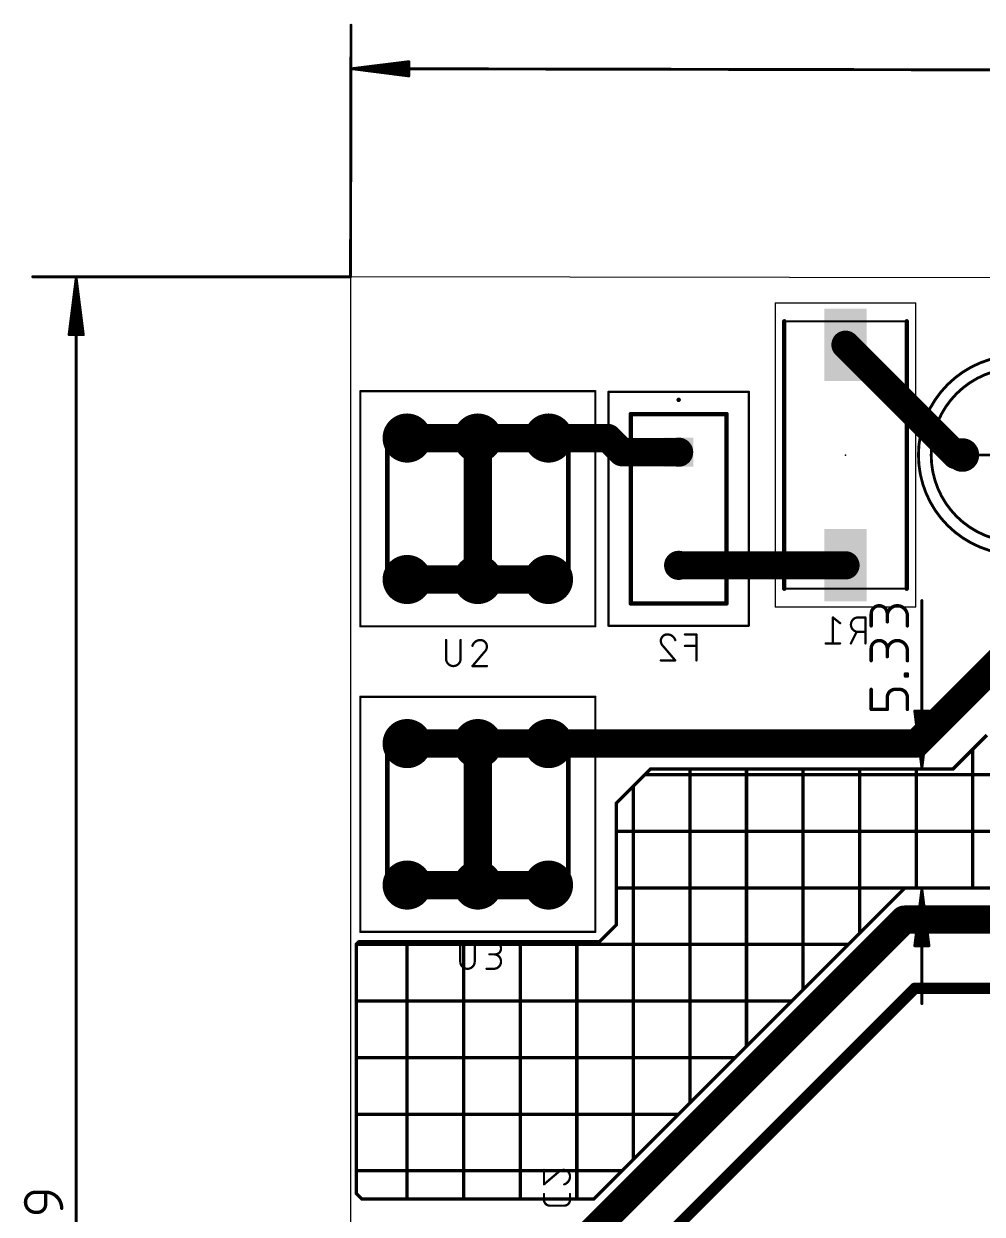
# Model space of a CAD drawing. Extents: x -15 to 70, y 0 to 100.
# Drawn here: x -14.7 to 28.4, y 46.3 to 99.7 of the extents above; entities that cross this region are included whole.
import ezdxf

# ---------------------------------------------------------------- set-up
doc = ezdxf.new("R2010")
doc.units = 0
for name, color, linetype in [('1', 12, 'CONTINUOUS'), ('16', 132, 'CONTINUOUS'), ('17', 110, 'CONTINUOUS'), ('20', 31, 'CONTINUOUS'), ('21', 253, 'CONTINUOUS'), ('22', 253, 'CONTINUOUS'), ('23', 53, 'CONTINUOUS'), ('24', 53, 'CONTINUOUS'), ('25', 253, 'CONTINUOUS'), ('26', 253, 'CONTINUOUS'), ('51', 253, 'CONTINUOUS'), ('52', 253, 'CONTINUOUS')]:
    doc.layers.add(name, color=color, linetype=linetype)

# ---------------------------------------------------------------- blocks, each defined once
blk = doc.blocks.new('SQUAREP')
blk.add_solid([(-0.5, -0.5), (0.5, -0.5), (-0.5, 0.5), (0.5, 0.5)])
blk = doc.blocks.new('ROUNDP')
at = {"const_width": 0.5}
blk.add_lwpolyline([(0, -0.25, 1), (0, 0.25, 1), (0, -0.25)], format="xyb", dxfattribs=at)
blk = doc.blocks.new('RECT')
blk.add_solid([(-0.5, -0.5), (0.5, -0.5), (-0.5, 0.5), (0.5, 0.5)])

msp = doc.modelspace()

# ---------------------------------------------------------------- linework, layer by layer
at = {"layer": '1'}
for points, const_width in [([(0, 88.392), (0.0206, 99.6827)], 0.13), ([(0.082, 97.7326), (2.6176, 98.0472)], 0.13), ([(0.082, 97.7326), (2.6175, 97.988)], 0.13), ([(0.082, 97.7326), (2.6173, 97.858)], 0.13), ([(0.082, 97.7326), (69.548, 97.6058)], 0.13), ([(2.6165, 97.4087), (0.082, 97.7326)], 0.13), ([(2.6168, 97.598), (0.082, 97.7326)], 0.13), ([(2.6166, 97.468), (0.082, 97.7326)], 0.13), ([(2.6176, 98.0472), (2.6165, 97.4087)], 0.13), ([(0, 88.392), (-14.269, 88.392)], 0.13), ([(-12.319, 88.327), (-12.6382, 85.792)], 0.13), ([(-12.319, 88.327), (-12.579, 85.792)], 0.13), ([(-12.319, 88.327), (-12.449, 85.792)], 0.13), ([(-12.319, 88.327), (-12.319, 0.065)], 0.13), ([(-11.9998, 85.792), (-12.319, 88.327)], 0.13), ([(-12.189, 85.792), (-12.319, 88.327)], 0.13), ([(-12.059, 85.792), (-12.319, 88.327)], 0.13), ([(-12.6382, 85.792), (-11.9998, 85.792)], 0.13), ([(10.16, 41.275), (25.338, 56.453)], 0.508), ([(25.338, 56.453), (37.846, 56.453)], 0.508), ([(-14.1437, 47.2989), (-13.6922, 47.2989)], 0.1524), ([(-13.6922, 47.2989), (-13.6922, 46.7571)], 0.1524), ([(-14.0534, 46.3958), (-14.1437, 46.3958)], 0.1524)]:
    msp.add_lwpolyline(points, dxfattribs=dict(at, const_width=const_width))
for points, const_width in [([(0.0531, 99.6827, 1), (-0.0119, 99.6828)], 0.065), ([(0.0821, 97.7651, 1), (0.082, 97.7001)], 0.065), ([(0.0804, 97.7651, 1), (0.0836, 97.7001)], 0.065), ([(0.078, 97.7649, 1), (0.086, 97.7004)], 0.065), ([(0.0862, 97.7648, 1), (0.0779, 97.7004)], 0.065), ([(0.0838, 97.7651, 1), (0.0803, 97.7002)], 0.065), ([(0.0854, 97.7649, 1), (0.0787, 97.7003)], 0.065), ([(0.0788, 97.7649, 1), (0.0853, 97.7003)], 0.065), ([(2.6501, 98.0472, 1), (2.5851, 98.0473)], 0.065), ([(2.6216, 98.015, 1), (2.6136, 98.0795)], 0.065), ([(2.6208, 97.9556, 1), (2.6143, 98.0203)], 0.065), ([(2.6189, 97.8255, 1), (2.6157, 97.8904)], 0.065), ([(2.584, 97.4088, 1), (2.649, 97.4087)], 0.065), ([(2.6123, 97.3765, 1), (2.6206, 97.441)], 0.065), ([(2.6132, 97.4357, 1), (2.6199, 97.5003)], 0.065), ([(2.6151, 97.5655, 1), (2.6185, 97.6304)], 0.065), ([(-14.269, 88.4245, 1), (-14.269, 88.3595)], 0.065), ([(-12.2865, 88.327, 1), (-12.3515, 88.327)], 0.065), ([(-12.2868, 88.3311, 1), (-12.3512, 88.3229)], 0.065), ([(-12.2865, 88.3253, 1), (-12.3515, 88.3287)], 0.065), ([(-12.2865, 88.3287, 1), (-12.3515, 88.3253)], 0.065), ([(-12.2867, 88.3303, 1), (-12.3513, 88.3237)], 0.065), ([(-12.2867, 88.3237, 1), (-12.3513, 88.3303)], 0.065), ([(-12.2868, 88.3229, 1), (-12.3512, 88.3311)], 0.065), ([(-0.0325, 88.3921, 1), (0.0325, 88.3919)], 0.065), ([(0, 88.3595, 1), (0, 88.4245)], 0.065), ([(-12.6705, 85.7961, 1), (-12.606, 85.7879)], 0.065), ([(-12.6382, 85.8245, 1), (-12.6382, 85.7595)], 0.065), ([(-12.6113, 85.7953, 1), (-12.5467, 85.7887)], 0.065), ([(-12.4815, 85.7937, 1), (-12.4165, 85.7903)], 0.065), ([(-12.2215, 85.7903, 1), (-12.1565, 85.7937)], 0.065), ([(-12.0913, 85.7887, 1), (-12.0267, 85.7953)], 0.065), ([(-12.032, 85.7879, 1), (-11.9675, 85.7961)], 0.065), ([(-11.9998, 85.7595, 1), (-11.9998, 85.8245)], 0.065), ([(25.338, 56.58, 1), (25.338, 56.326)], 0.254), ([(25.4278, 56.3632, 1), (25.2482, 56.5428)], 0.254), ([(-14.1437, 47.2989, 1), (-14.1437, 46.3958)], 0.1524), ([(-14.1437, 47.337, 1), (-14.1437, 47.2608)], 0.0762), ([(-14.1437, 47.2608, 1), (-14.1437, 47.337)], 0.0762), ([(-13.6541, 47.2989, 1), (-13.7303, 47.2989)], 0.0762), ([(-12.9697, 46.5764, 0.4142), (-13.6922, 47.2989)], 0.1524), ([(-13.6922, 47.337, 1), (-13.6922, 47.2608)], 0.0762), ([(-13.6922, 47.2608, 1), (-13.6922, 47.337)], 0.0762), ([(-14.0534, 46.3958, 0.4142), (-13.6922, 46.7571)], 0.1524), ([(-13.6541, 46.7571, 1), (-13.7303, 46.7571)], 0.0762), ([(-13.7303, 46.7571, 1), (-13.6541, 46.7571)], 0.0762), ([(-13.0078, 46.5764, 1), (-12.9316, 46.5764)], 0.0762), ([(-14.1437, 46.4339, 1), (-14.1437, 46.3577)], 0.0762), ([(-14.1437, 46.3577, 1), (-14.1437, 46.4339)], 0.0762), ([(-14.0534, 46.4339, 1), (-14.0534, 46.3577)], 0.0762), ([(-14.0534, 46.3577, 1), (-14.0534, 46.4339)], 0.0762)]:
    msp.add_lwpolyline(points, format="xyb", dxfattribs=dict(at, const_width=const_width))
at = {"layer": '16'}
for points, const_width in [([(22.225, 85.341), (27.175, 80.391)], 1.27), ([(2.54, 81.153), (5.715, 81.153)], 1.27), ([(5.715, 81.153), (8.89, 81.153)], 1.27), ([(5.715, 74.803), (5.715, 81.153)], 1.27), ([(8.89, 81.153), (11.557, 81.153)], 1.27), ([(11.557, 81.153), (12.192, 80.518)], 1.27), ([(12.192, 80.518), (14.732, 80.518)], 1.27), ([(27.175, 80.391), (27.472, 80.391)], 1.27), ([(25.4, 67.437), (34.417, 76.454)], 1.27), ([(14.732, 75.438), (22.222, 75.438)], 1.27), ([(2.54, 74.803), (5.715, 74.803)], 1.27), ([(5.715, 74.803), (8.89, 74.803)], 1.27), ([(22.222, 75.438), (22.225, 75.441)], 0.1524), ([(2.54, 67.437), (5.715, 67.437)], 1.27), ([(5.715, 67.437), (8.89, 67.437)], 1.27), ([(5.715, 67.437), (5.715, 61.214)], 1.27), ([(8.89, 67.437), (25.4, 67.437)], 1.27), ([(2.54, 61.087), (5.588, 61.087)], 1.27), ([(5.715, 61.087), (8.89, 61.087)], 1.27), ([(5.715, 61.214), (5.588, 61.087)], 0.1524), ([(5.588, 61.087), (5.715, 61.087)], 0.1524), ([(24.863, 59.534), (6.66, 41.331)], 1.27), ([(37.719, 59.534), (24.863, 59.534)], 1.27)]:
    msp.add_lwpolyline(points, dxfattribs=dict(at, const_width=const_width))
for points, const_width in [([(22.4495, 85.5655, 1), (22.0005, 85.1165)], 0.635), ([(2.54, 81.4705, 1), (2.54, 80.8355)], 0.635), ([(5.715, 81.4705, 1), (5.715, 80.8355)], 0.635), ([(6.0325, 81.153, 1), (5.3975, 81.153)], 0.635), ([(5.715, 80.8355, 1), (5.715, 81.4705)], 0.635), ([(8.89, 81.4705, 1), (8.89, 80.8355)], 0.635), ([(8.89, 80.8355, 1), (8.89, 81.4705)], 0.635), ([(11.7815, 81.3775, 1), (11.3325, 80.9285)], 0.635), ([(11.557, 80.8355, 1), (11.557, 81.4705)], 0.635), ([(12.192, 80.8355, 1), (12.192, 80.2005)], 0.635), ([(11.9675, 80.2935, 1), (12.4165, 80.7425)], 0.635), ([(14.732, 80.2005, 1), (14.732, 80.8355)], 0.635), ([(27.175, 80.7085, 1), (27.175, 80.0735)], 0.635), ([(26.9505, 80.1665, 1), (27.3995, 80.6155)], 0.635), ([(27.472, 80.0735, 1), (27.472, 80.7085)], 0.635), ([(14.732, 75.7555, 1), (14.732, 75.1205)], 0.635), ([(22.222, 75.1205, 1), (22.222, 75.7555)], 0.635), ([(2.54, 75.1205, 1), (2.54, 74.4855)], 0.635), ([(5.715, 75.1205, 1), (5.715, 74.4855)], 0.635), ([(5.715, 74.4855, 1), (5.715, 75.1205)], 0.635), ([(8.89, 74.4855, 1), (8.89, 75.1205)], 0.635), ([(22.1951, 75.4649, 1), (22.2489, 75.4111)], 0.0762), ([(22.2519, 75.4141, 1), (22.1981, 75.4679)], 0.0762), ([(5.3975, 74.803, 1), (6.0325, 74.803)], 0.635), ([(2.54, 67.7545, 1), (2.54, 67.1195)], 0.635), ([(5.715, 67.7545, 1), (5.715, 67.1195)], 0.635), ([(6.0325, 67.437, 1), (5.3975, 67.437)], 0.635), ([(5.715, 67.1195, 1), (5.715, 67.7545)], 0.635), ([(8.89, 67.7545, 1), (8.89, 67.1195)], 0.635), ([(8.89, 67.1195, 1), (8.89, 67.7545)], 0.635), ([(25.1755, 67.6615, 1), (25.6245, 67.2125)], 0.635), ([(25.4, 67.1195, 1), (25.4, 67.7545)], 0.635), ([(2.54, 61.4045, 1), (2.54, 60.7695)], 0.635), ([(5.715, 61.4045, 1), (5.715, 60.7695)], 0.635), ([(5.3975, 61.214, 1), (6.0325, 61.214)], 0.635), ([(5.588, 60.7695, 1), (5.588, 61.4045)], 0.635), ([(8.89, 60.7695, 1), (8.89, 61.4045)], 0.635), ([(5.588, 61.1251, 1), (5.588, 61.0489)], 0.0762), ([(5.5611, 61.1139, 1), (5.6149, 61.0601)], 0.0762), ([(5.7419, 61.1871, 1), (5.6881, 61.2409)], 0.0762), ([(5.715, 61.0489, 1), (5.715, 61.1251)], 0.0762), ([(24.863, 59.8515, 1), (24.863, 59.2165)], 0.635), ([(25.0875, 59.3095, 1), (24.6385, 59.7585)], 0.635)]:
    msp.add_lwpolyline(points, format="xyb", dxfattribs=dict(at, const_width=const_width))
at = {"layer": '20'}
for p, q in [((69.596, 88.265), (0, 88.392)), ((0, 88.392), (0, 0))]:
    msp.add_line(p, q, dxfattribs=at)
at = {"layer": '21', "const_width": 0.1}
for points in [[(1.651, 79.978), (1.651, 75.978)], [(9.779, 79.978), (9.779, 75.978)], [(1.651, 66.262), (1.651, 62.262)], [(9.779, 66.262), (9.779, 62.262)]]:
    msp.add_lwpolyline(points, dxfattribs=at)
at = {"layer": '21', "const_width": 0.05}
for points in [[(1.676, 79.978, 1), (1.626, 79.978)], [(9.804, 79.978, 1), (9.754, 79.978)], [(1.626, 75.978, 1), (1.676, 75.978)], [(9.754, 75.978, 1), (9.804, 75.978)], [(1.676, 66.262, 1), (1.626, 66.262)], [(9.804, 66.262, 1), (9.754, 66.262)], [(1.626, 62.262, 1), (1.676, 62.262)], [(9.754, 62.262, 1), (9.804, 62.262)]]:
    msp.add_lwpolyline(points, format="xyb", dxfattribs=at)
at = {"layer": '22', "const_width": 0.2}
for points in [[(19.475, 74.391), (19.475, 86.391)], [(24.975, 86.391), (24.975, 74.391)], [(12.582, 82.228), (12.582, 73.728)], [(16.882, 82.228), (12.582, 82.228)], [(16.882, 73.728), (16.882, 82.228)], [(12.582, 73.728), (16.882, 73.728)]]:
    msp.add_lwpolyline(points, dxfattribs=at)
at = {"layer": '22'}
for points, const_width in [([(19.525, 86.391, 1), (19.425, 86.391)], 0.1), ([(25.025, 86.391, 1), (24.925, 86.391)], 0.1), ([(29.972, 75.9189, 1), (29.972, 84.8631, 1), (29.972, 75.9189)], 0.127), ([(14.732, 82.918, 1), (14.732, 82.818)], 0.1), ([(14.732, 82.818, 1), (14.732, 82.918)], 0.1), ([(14.732, 82.943, 1), (14.732, 82.893)], 0.05), ([(14.732, 82.843, 1), (14.732, 82.793)], 0.05), ([(14.732, 82.893, 1), (14.732, 82.943)], 0.05), ([(14.732, 82.793, 1), (14.732, 82.843)], 0.05), ([(12.632, 82.228, 1), (12.532, 82.228)], 0.1), ([(12.582, 82.278, 1), (12.582, 82.178)], 0.1), ([(16.932, 82.228, 1), (16.832, 82.228)], 0.1), ([(16.882, 82.178, 1), (16.882, 82.278)], 0.1), ([(19.425, 74.391, 1), (19.525, 74.391)], 0.1), ([(24.925, 74.391, 1), (25.025, 74.391)], 0.1), ([(12.582, 73.778, 1), (12.582, 73.678)], 0.1), ([(12.532, 73.728, 1), (12.632, 73.728)], 0.1), ([(16.832, 73.728, 1), (16.932, 73.728)], 0.1), ([(16.882, 73.678, 1), (16.882, 73.778)], 0.1)]:
    msp.add_lwpolyline(points, format="xyb", dxfattribs=dict(at, const_width=const_width))
at = {"layer": '23'}
for p in [(2.54, 74.803), (2.54, 61.087)]:
    msp.add_point(p, dxfattribs=at)
at = {"layer": '24'}
for p in [(14.732, 80.518), (22.225, 80.391)]:
    msp.add_point(p, dxfattribs=at)
at = {"layer": '25'}
for points, const_width in [([(25.654, 66.359), (25.654, 73.8568)], 0.13), ([(23.3777, 72.7217), (23.3777, 73.2636)], 0.1524), ([(24.1002, 73.2636), (24.1002, 72.9023)], 0.1524), ([(25.0033, 72.7217), (25.0033, 73.1732)], 0.1524), ([(4.2919, 72.0852), (4.2919, 71.2414)], 0.1016), ([(4.941, 71.2414), (4.941, 72.0852)], 0.1016), ([(6.0247, 71.5659), (5.473, 70.9168)], 0.1016), ([(23.3777, 71.1586), (23.3777, 71.7004)], 0.1524), ([(24.1002, 71.7004), (24.1002, 71.3392)], 0.1524), ([(25.0033, 71.1586), (25.0033, 71.6101)], 0.1524), ([(5.473, 70.9168), (6.1221, 70.9168)], 0.1016), ([(24.913, 70.4708), (24.913, 70.5611)], 0.1524), ([(24.913, 70.5611), (25.0033, 70.5611)], 0.1524), ([(25.0033, 70.4708), (24.913, 70.4708)], 0.1524), ([(25.0033, 70.5611), (25.0033, 70.4708)], 0.1524), ([(23.3777, 68.9702), (23.3777, 69.8733)], 0.1524), ([(24.1002, 69.5121), (24.1002, 68.9702)], 0.1524), ([(24.6421, 69.8733), (24.4614, 69.8733)], 0.1524), ([(25.0033, 68.9702), (25.0033, 69.5121)], 0.1524), ([(24.1002, 68.9702), (23.3777, 68.9702)], 0.1524), ([(25.654, 66.359), (25.3348, 68.894)], 0.13), ([(25.3348, 68.894), (25.9732, 68.894)], 0.13), ([(25.654, 66.359), (25.394, 68.894)], 0.13), ([(25.654, 66.359), (25.524, 68.894)], 0.13), ([(25.9732, 68.894), (25.654, 66.359)], 0.13), ([(25.784, 68.894), (25.654, 66.359)], 0.13), ([(25.914, 68.894), (25.654, 66.359)], 0.13), ([(27.051, 66.294), (28.575, 67.818)], 0.1524), ([(27.94, 60.96), (27.94, 67.183)], 0.1524), ([(12.446, 65.278), (13.462, 66.294)], 0.1524), ([(13.462, 66.294), (27.051, 66.294)], 0.1524), ([(15.24, 51.308), (15.24, 66.294)], 0.1524), ([(17.78, 53.848), (17.78, 66.294)], 0.1524), ([(20.32, 56.388), (20.32, 66.294)], 0.1524), ([(22.86, 58.928), (22.86, 66.294)], 0.1524), ([(27.051, 66.294), (23.704, 66.294)], 0.13), ([(25.4, 60.96), (25.4, 66.294)], 0.1524), ([(13.208, 66.04), (68.961, 66.04)], 0.1524), ([(11.938, 64.77), (12.446, 65.278)], 0.1524), ([(12.7, 48.768), (12.7, 65.532)], 0.1524), ([(11.938, 59.309), (11.938, 64.77)], 0.1524), ([(11.938, 63.5), (68.961, 63.5)], 0.1524), ([(24.892, 60.96), (10.922, 46.99)], 0.1524), ([(11.938, 60.96), (68.834, 60.96)], 0.1524), ([(26.416, 60.96), (23.704, 60.96)], 0.13), ([(68.834, 60.96), (24.892, 60.96)], 0.1524), ([(25.654, 60.895), (25.3348, 58.36)], 0.13), ([(25.654, 60.895), (25.394, 58.36)], 0.13), ([(25.654, 60.895), (25.524, 58.36)], 0.13), ([(25.654, 60.895), (25.654, 55.76)], 0.13), ([(25.9732, 58.36), (25.654, 60.895)], 0.13), ([(25.784, 58.36), (25.654, 60.895)], 0.13), ([(25.914, 58.36), (25.654, 60.895)], 0.13), ([(11.684, 59.055), (11.938, 59.309)], 0.1524), ([(11.176, 58.547), (11.684, 59.055)], 0.1524), ([(0.254, 58.42), (0.381, 58.547)], 0.1524), ([(0.254, 47.244), (0.254, 58.42)], 0.1524), ([(0.254, 58.42), (22.352, 58.42)], 0.1524), ([(0.381, 58.547), (11.176, 58.547)], 0.1524), ([(2.54, 46.99), (2.54, 58.547)], 0.1524), ([(4.9269, 58.4962), (4.9269, 57.6524)], 0.1016), ([(5.08, 46.99), (5.08, 58.547)], 0.1524), ([(5.576, 57.6524), (5.576, 58.4962)], 0.1016), ([(6.108, 58.4962), (6.4975, 58.4962)], 0.1016), ([(7.62, 46.99), (7.62, 58.547)], 0.1524), ([(10.16, 46.99), (10.16, 58.547)], 0.1524), ([(25.3348, 58.36), (25.9732, 58.36)], 0.13), ([(6.4975, 57.9769), (6.2378, 57.9769)], 0.1016), ([(6.108, 57.3278), (6.4325, 57.3278)], 0.1016), ([(0.254, 55.88), (19.812, 55.88)], 0.1524), ([(0.254, 53.34), (17.272, 53.34)], 0.1524), ([(0.254, 50.8), (14.732, 50.8)], 0.1524), ([(0.254, 48.26), (12.192, 48.26)], 0.1524), ([(0.508, 46.99), (0.254, 47.244)], 0.1524), ([(10.922, 46.99), (0.508, 46.99)], 0.1524)]:
    msp.add_lwpolyline(points, dxfattribs=dict(at, const_width=const_width))
for points, const_width in [([(25.6865, 73.8568, 1), (25.6215, 73.8568)], 0.065), ([(24.1002, 73.2636, 1), (23.3777, 73.2636)], 0.1524), ([(23.4158, 73.2636, 1), (23.3396, 73.2636)], 0.0762), ([(23.3396, 73.2636, 1), (23.4158, 73.2636)], 0.0762), ([(25.0033, 73.1732, 1), (24.1002, 73.1732)], 0.1524), ([(24.1383, 73.2636, 1), (24.0621, 73.2636)], 0.0762), ([(24.0621, 73.2636, 1), (24.1383, 73.2636)], 0.0762), ([(24.0621, 73.1732, 1), (24.1383, 73.1732)], 0.0762), ([(25.0414, 73.1732, 1), (24.9652, 73.1732)], 0.0762), ([(24.9652, 73.1732, 1), (25.0414, 73.1732)], 0.0762), ([(23.3396, 72.7217, 1), (23.4158, 72.7217)], 0.0762), ([(24.0621, 72.9023, 1), (24.1383, 72.9023)], 0.0762), ([(24.9652, 72.7217, 1), (25.0414, 72.7217)], 0.0762), ([(4.3173, 72.0852, 1), (4.2665, 72.0852)], 0.0508), ([(4.9664, 72.0852, 1), (4.9156, 72.0852)], 0.0508), ([(5.83, 72.0852, 0.3252), (5.473, 71.8256)], 0.1016), ([(5.4488, 71.8334, 1), (5.4972, 71.8177)], 0.0508), ([(6.1221, 71.7931, 0.4142), (5.83, 72.0852)], 0.1016), ([(5.83, 72.1106, 1), (5.83, 72.0598)], 0.0508), ([(5.83, 72.0598, 1), (5.83, 72.1106)], 0.0508), ([(6.0247, 71.5659, 0.2053), (6.1221, 71.7931)], 0.1016), ([(6.0072, 71.5843, 1), (6.0423, 71.5475)], 0.0508), ([(6.0441, 71.5495, 1), (6.0054, 71.5824)], 0.0508), ([(6.1475, 71.7931, 1), (6.0967, 71.7931)], 0.0508), ([(6.0967, 71.7931, 1), (6.1475, 71.7931)], 0.0508), ([(24.1002, 71.7004, 1), (23.3777, 71.7004)], 0.1524), ([(23.4158, 71.7004, 1), (23.3396, 71.7004)], 0.0762), ([(23.3396, 71.7004, 1), (23.4158, 71.7004)], 0.0762), ([(25.0033, 71.6101, 1), (24.1002, 71.6101)], 0.1524), ([(24.1383, 71.7004, 1), (24.0621, 71.7004)], 0.0762), ([(24.0621, 71.7004, 1), (24.1383, 71.7004)], 0.0762), ([(24.0621, 71.6101, 1), (24.1383, 71.6101)], 0.0762), ([(25.0414, 71.6101, 1), (24.9652, 71.6101)], 0.0762), ([(24.9652, 71.6101, 1), (25.0414, 71.6101)], 0.0762), ([(4.2919, 71.2414, 1), (4.941, 71.2414)], 0.1016), ([(4.3173, 71.2414, 1), (4.2665, 71.2414)], 0.0508), ([(4.2665, 71.2414, 1), (4.3173, 71.2414)], 0.0508), ([(4.9664, 71.2414, 1), (4.9156, 71.2414)], 0.0508), ([(4.9156, 71.2414, 1), (4.9664, 71.2414)], 0.0508), ([(23.3396, 71.1586, 1), (23.4158, 71.1586)], 0.0762), ([(24.0621, 71.3392, 1), (24.1383, 71.3392)], 0.0762), ([(24.9652, 71.1586, 1), (25.0414, 71.1586)], 0.0762), ([(5.4536, 70.9333, 1), (5.4923, 70.9003)], 0.0508), ([(5.473, 70.9422, 1), (5.473, 70.8914)], 0.0508), ([(6.1221, 70.8914, 1), (6.1221, 70.9422)], 0.0508), ([(24.9511, 70.5611, 1), (24.8749, 70.5611)], 0.0762), ([(24.913, 70.5992, 1), (24.913, 70.523)], 0.0762), ([(24.913, 70.5089, 1), (24.913, 70.4327)], 0.0762), ([(25.0414, 70.5611, 1), (24.9652, 70.5611)], 0.0762), ([(25.0033, 70.523, 1), (25.0033, 70.5992)], 0.0762), ([(25.0033, 70.4327, 1), (25.0033, 70.5089)], 0.0762), ([(24.8749, 70.4708, 1), (24.9511, 70.4708)], 0.0762), ([(24.9652, 70.4708, 1), (25.0414, 70.4708)], 0.0762), ([(23.4158, 69.8733, 1), (23.3396, 69.8733)], 0.0762), ([(24.4614, 69.8733, 0.4142), (24.1002, 69.5121)], 0.1524), ([(24.1383, 69.5121, 1), (24.0621, 69.5121)], 0.0762), ([(24.0621, 69.5121, 1), (24.1383, 69.5121)], 0.0762), ([(24.4614, 69.9114, 1), (24.4614, 69.8352)], 0.0762), ([(24.4614, 69.8352, 1), (24.4614, 69.9114)], 0.0762), ([(25.0033, 69.5121, 0.4142), (24.6421, 69.8733)], 0.1524), ([(24.6421, 69.9114, 1), (24.6421, 69.8352)], 0.0762), ([(24.6421, 69.8352, 1), (24.6421, 69.9114)], 0.0762), ([(25.0414, 69.5121, 1), (24.9652, 69.5121)], 0.0762), ([(24.9652, 69.5121, 1), (25.0414, 69.5121)], 0.0762), ([(23.3777, 69.0083, 1), (23.3777, 68.9321)], 0.0762), ([(23.3396, 68.9702, 1), (23.4158, 68.9702)], 0.0762), ([(24.0621, 68.9702, 1), (24.1383, 68.9702)], 0.0762), ([(24.1002, 68.9321, 1), (24.1002, 69.0083)], 0.0762), ([(24.9652, 68.9702, 1), (25.0414, 68.9702)], 0.0762), ([(25.367, 68.8981, 1), (25.3025, 68.8899)], 0.065), ([(25.3348, 68.9265, 1), (25.3348, 68.8615)], 0.065), ([(25.4263, 68.8973, 1), (25.3617, 68.8907)], 0.065), ([(25.5565, 68.8957, 1), (25.4915, 68.8923)], 0.065), ([(25.8165, 68.8923, 1), (25.7515, 68.8957)], 0.065), ([(25.9463, 68.8907, 1), (25.8817, 68.8973)], 0.065), ([(26.0055, 68.8899, 1), (25.941, 68.8981)], 0.065), ([(25.9732, 68.8615, 1), (25.9732, 68.9265)], 0.065), ([(27.9781, 67.183, 1), (27.9019, 67.183)], 0.0762), ([(13.462, 66.3321, 1), (13.462, 66.2559)], 0.0762), ([(13.4889, 66.2671, 1), (13.4351, 66.3209)], 0.0762), ([(15.2781, 66.294, 1), (15.2019, 66.294)], 0.0762), ([(17.8181, 66.294, 1), (17.7419, 66.294)], 0.0762), ([(20.3581, 66.294, 1), (20.2819, 66.294)], 0.0762), ([(22.8981, 66.294, 1), (22.8219, 66.294)], 0.0762), ([(23.704, 66.3265, 1), (23.704, 66.2615)], 0.065), ([(25.4381, 66.294, 1), (25.3619, 66.294)], 0.0762), ([(25.6218, 66.3631, 1), (25.6862, 66.3549)], 0.065), ([(25.6217, 66.3623, 1), (25.6863, 66.3557)], 0.065), ([(25.6215, 66.3573, 1), (25.6865, 66.3607)], 0.065), ([(25.6215, 66.3607, 1), (25.6865, 66.3573)], 0.065), ([(25.6215, 66.359, 1), (25.6865, 66.359)], 0.065), ([(25.6217, 66.3557, 1), (25.6863, 66.3623)], 0.065), ([(25.6218, 66.3549, 1), (25.6862, 66.3631)], 0.065), ([(27.0241, 66.3209, 1), (27.0779, 66.2671)], 0.0762), ([(27.051, 66.2559, 1), (27.051, 66.3321)], 0.0762), ([(27.051, 66.2615, 1), (27.051, 66.3265)], 0.065), ([(13.208, 66.0781, 1), (13.208, 66.0019)], 0.0762), ([(12.4191, 65.3049, 1), (12.4729, 65.2511)], 0.0762), ([(12.4729, 65.2511, 1), (12.4191, 65.3049)], 0.0762), ([(12.7381, 65.532, 1), (12.6619, 65.532)], 0.0762), ([(11.9761, 64.77, 1), (11.8999, 64.77)], 0.0762), ([(11.9111, 64.7969, 1), (11.9649, 64.7431)], 0.0762), ([(11.938, 63.5381, 1), (11.938, 63.4619)], 0.0762), ([(11.938, 60.9981, 1), (11.938, 60.9219)], 0.0762), ([(23.704, 60.9925, 1), (23.704, 60.9275)], 0.065), ([(24.892, 60.9981, 1), (24.892, 60.9219)], 0.0762), ([(24.9189, 60.9331, 1), (24.8651, 60.9869)], 0.0762), ([(25.3619, 60.96, 1), (25.4381, 60.96)], 0.0762), ([(25.6865, 60.895, 1), (25.6215, 60.895)], 0.065), ([(25.6862, 60.8991, 1), (25.6218, 60.8909)], 0.065), ([(25.6865, 60.8933, 1), (25.6215, 60.8967)], 0.065), ([(25.6865, 60.8967, 1), (25.6215, 60.8933)], 0.065), ([(25.6863, 60.8983, 1), (25.6217, 60.8917)], 0.065), ([(25.6863, 60.8917, 1), (25.6217, 60.8983)], 0.065), ([(25.6862, 60.8909, 1), (25.6218, 60.8991)], 0.065), ([(26.416, 60.9275, 1), (26.416, 60.9925)], 0.065), ([(27.9019, 60.96, 1), (27.9781, 60.96)], 0.0762), ([(11.8999, 59.309, 1), (11.9761, 59.309)], 0.0762), ([(11.9649, 59.2821, 1), (11.9111, 59.3359)], 0.0762), ([(11.6571, 59.0819, 1), (11.7109, 59.0281)], 0.0762), ([(11.7109, 59.0281, 1), (11.6571, 59.0819)], 0.0762), ([(22.8219, 58.928, 1), (22.8981, 58.928)], 0.0762), ([(0.2921, 58.42, 1), (0.2159, 58.42)], 0.0762), ([(0.254, 58.4581, 1), (0.254, 58.3819)], 0.0762), ([(0.2271, 58.4469, 1), (0.2809, 58.3931)], 0.0762), ([(0.381, 58.5851, 1), (0.381, 58.5089)], 0.0762), ([(0.4079, 58.5201, 1), (0.3541, 58.5739)], 0.0762), ([(2.5781, 58.547, 1), (2.5019, 58.547)], 0.0762), ([(4.9523, 58.4962, 1), (4.9015, 58.4962)], 0.0508), ([(5.1181, 58.547, 1), (5.0419, 58.547)], 0.0762), ([(5.6014, 58.4962, 1), (5.5506, 58.4962)], 0.0508), ([(6.108, 58.5216, 1), (6.108, 58.4708)], 0.0508), ([(6.4975, 57.9769, 1), (6.4975, 58.4962)], 0.1016), ([(6.4975, 58.5216, 1), (6.4975, 58.4708)], 0.0508), ([(6.4975, 58.4708, 1), (6.4975, 58.5216)], 0.0508), ([(7.6581, 58.547, 1), (7.5819, 58.547)], 0.0762), ([(10.1981, 58.547, 1), (10.1219, 58.547)], 0.0762), ([(11.1491, 58.5739, 1), (11.2029, 58.5201)], 0.0762), ([(11.176, 58.5089, 1), (11.176, 58.5851)], 0.0762), ([(22.352, 58.3819, 1), (22.352, 58.4581)], 0.0762), ([(25.3025, 58.3641, 1), (25.367, 58.3559)], 0.065), ([(25.3348, 58.3925, 1), (25.3348, 58.3275)], 0.065), ([(25.3617, 58.3633, 1), (25.4263, 58.3567)], 0.065), ([(25.4915, 58.3617, 1), (25.5565, 58.3583)], 0.065), ([(25.7515, 58.3583, 1), (25.8165, 58.3617)], 0.065), ([(25.8817, 58.3567, 1), (25.9463, 58.3633)], 0.065), ([(25.941, 58.3559, 1), (26.0055, 58.3641)], 0.065), ([(25.9732, 58.3275, 1), (25.9732, 58.3925)], 0.065), ([(6.2378, 58.0023, 1), (6.2378, 57.9515)], 0.0508), ([(6.4325, 57.3278, 1), (6.4325, 57.9769)], 0.1016), ([(6.4325, 58.0023, 1), (6.4325, 57.9515)], 0.0508), ([(6.4975, 58.0023, 1), (6.4975, 57.9515)], 0.0508), ([(6.4975, 57.9515, 1), (6.4975, 58.0023)], 0.0508), ([(4.9269, 57.6524, 1), (5.576, 57.6524)], 0.1016), ([(4.9523, 57.6524, 1), (4.9015, 57.6524)], 0.0508), ([(4.9015, 57.6524, 1), (4.9523, 57.6524)], 0.0508), ([(5.6014, 57.6524, 1), (5.5506, 57.6524)], 0.0508), ([(5.5506, 57.6524, 1), (5.6014, 57.6524)], 0.0508), ([(6.108, 57.3532, 1), (6.108, 57.3024)], 0.0508), ([(6.4325, 57.3532, 1), (6.4325, 57.3024)], 0.0508), ([(6.4325, 57.3024, 1), (6.4325, 57.3532)], 0.0508), ([(20.2819, 56.388, 1), (20.3581, 56.388)], 0.0762), ([(0.254, 55.9181, 1), (0.254, 55.8419)], 0.0762), ([(19.812, 55.8419, 1), (19.812, 55.9181)], 0.0762), ([(25.6215, 55.76, 1), (25.6865, 55.76)], 0.065), ([(17.7419, 53.848, 1), (17.8181, 53.848)], 0.0762), ([(0.254, 53.3781, 1), (0.254, 53.3019)], 0.0762), ([(17.272, 53.3019, 1), (17.272, 53.3781)], 0.0762), ([(15.2019, 51.308, 1), (15.2781, 51.308)], 0.0762), ([(0.254, 50.8381, 1), (0.254, 50.7619)], 0.0762), ([(14.732, 50.7619, 1), (14.732, 50.8381)], 0.0762), ([(12.6619, 48.768, 1), (12.7381, 48.768)], 0.0762), ([(0.254, 48.2981, 1), (0.254, 48.2219)], 0.0762), ([(12.192, 48.2219, 1), (12.192, 48.2981)], 0.0762), ([(0.2159, 47.244, 1), (0.2921, 47.244)], 0.0762), ([(0.2809, 47.2709, 1), (0.2271, 47.2171)], 0.0762), ([(0.508, 47.0281, 1), (0.508, 46.9519)], 0.0762), ([(0.4811, 46.9631, 1), (0.5349, 47.0169)], 0.0762), ([(2.5019, 46.99, 1), (2.5781, 46.99)], 0.0762), ([(5.0419, 46.99, 1), (5.1181, 46.99)], 0.0762), ([(7.5819, 46.99, 1), (7.6581, 46.99)], 0.0762), ([(10.1219, 46.99, 1), (10.1981, 46.99)], 0.0762), ([(10.8951, 47.0169, 1), (10.9489, 46.9631)], 0.0762), ([(10.922, 46.9519, 1), (10.922, 47.0281)], 0.0762)]:
    msp.add_lwpolyline(points, format="xyb", dxfattribs=dict(at, const_width=const_width))
at = {"layer": '26', "const_width": 0.1016}
for points in [[(21.9817, 72.8416), (21.6572, 73.1012)], [(21.6572, 73.1012), (21.6572, 71.9328)], [(23.1174, 73.1012), (22.7928, 73.1012)], [(23.1174, 71.9328), (23.1174, 73.1012)], [(15.5317, 72.3392), (15.0124, 72.3392)], [(15.5317, 71.1708), (15.5317, 72.3392)], [(22.4683, 71.9328), (22.7279, 72.4521)], [(22.7928, 72.4521), (23.1174, 72.4521)], [(14.0297, 71.8199), (14.5814, 71.1708)], [(15.5317, 71.8199), (15.0124, 71.8199)], [(21.9817, 71.9328), (21.3326, 71.9328)], [(14.5814, 71.1708), (13.9323, 71.1708)], [(8.6868, 47.6514), (8.6868, 48.3005)], [(9.3359, 48.2031), (8.6868, 47.6514)], [(8.6868, 47.2148), (8.6868, 46.9552)], [(9.8552, 46.9552), (9.8552, 47.2148)], [(8.9464, 46.6955), (9.5956, 46.6955)]]:
    msp.add_lwpolyline(points, dxfattribs=at)
at = {"layer": '26'}
for points, const_width in [([(21.6731, 73.121, 1), (21.6413, 73.0814)], 0.0508), ([(21.6826, 73.1012, 1), (21.6318, 73.1012)], 0.0508), ([(21.9659, 72.8217, 1), (21.9976, 72.8614)], 0.0508), ([(22.7928, 73.1012, 1), (22.7928, 72.4521)], 0.1016), ([(22.7928, 73.1266, 1), (22.7928, 73.0758)], 0.0508), ([(22.7928, 73.0758, 1), (22.7928, 73.1266)], 0.0508), ([(23.1428, 73.1012, 1), (23.092, 73.1012)], 0.0508), ([(23.1174, 73.0758, 1), (23.1174, 73.1266)], 0.0508), ([(14.2244, 72.3392, 0.4142), (13.9323, 72.0471)], 0.1016), ([(14.5814, 72.0796, 0.3252), (14.2244, 72.3392)], 0.1016), ([(14.2244, 72.3646, 1), (14.2244, 72.3138)], 0.0508), ([(14.2244, 72.3138, 1), (14.2244, 72.3646)], 0.0508), ([(15.0124, 72.3646, 1), (15.0124, 72.3138)], 0.0508), ([(15.5571, 72.3392, 1), (15.5063, 72.3392)], 0.0508), ([(15.5317, 72.3138, 1), (15.5317, 72.3646)], 0.0508), ([(22.7506, 72.4407, 1), (22.7052, 72.4634)], 0.0508), ([(22.7928, 72.4775, 1), (22.7928, 72.4267)], 0.0508), ([(22.7928, 72.4267, 1), (22.7928, 72.4775)], 0.0508), ([(23.1174, 72.4267, 1), (23.1174, 72.4775)], 0.0508), ([(13.9323, 72.0471, 0.2053), (14.0297, 71.8199)], 0.1016), ([(13.9577, 72.0471, 1), (13.9069, 72.0471)], 0.0508), ([(13.9069, 72.0471, 1), (13.9577, 72.0471)], 0.0508), ([(14.049, 71.8364, 1), (14.0103, 71.8035)], 0.0508), ([(14.0122, 71.8015, 1), (14.0472, 71.8383)], 0.0508), ([(14.5573, 72.0717, 1), (14.6056, 72.0874)], 0.0508), ([(15.0124, 71.8453, 1), (15.0124, 71.7945)], 0.0508), ([(15.5317, 71.7945, 1), (15.5317, 71.8453)], 0.0508), ([(21.3326, 71.9582, 1), (21.3326, 71.9074)], 0.0508), ([(21.6318, 71.9328, 1), (21.6826, 71.9328)], 0.0508), ([(21.9817, 71.9074, 1), (21.9817, 71.9582)], 0.0508), ([(22.4455, 71.9442, 1), (22.491, 71.9214)], 0.0508), ([(23.092, 71.9328, 1), (23.1428, 71.9328)], 0.0508), ([(13.9323, 71.1962, 1), (13.9323, 71.1454)], 0.0508), ([(14.5621, 71.1543, 1), (14.6008, 71.1873)], 0.0508), ([(14.5814, 71.1454, 1), (14.5814, 71.1962)], 0.0508), ([(15.5063, 71.1708, 1), (15.5571, 71.1708)], 0.0508), ([(8.7122, 48.3005, 1), (8.6614, 48.3005)], 0.0508), ([(9.5631, 48.3005, 0.2053), (9.3359, 48.2031)], 0.1016), ([(9.3175, 48.2206, 1), (9.3543, 48.1856)], 0.0508), ([(9.3524, 48.1837, 1), (9.3195, 48.2225)], 0.0508), ([(9.8552, 48.0084, 0.4142), (9.5631, 48.3005)], 0.1016), ([(9.5631, 48.3259, 1), (9.5631, 48.2751)], 0.0508), ([(9.5631, 48.2751, 1), (9.5631, 48.3259)], 0.0508), ([(8.6703, 47.6707, 1), (8.7033, 47.632)], 0.0508), ([(8.6614, 47.6514, 1), (8.7122, 47.6514)], 0.0508), ([(9.5956, 47.6514, 0.3252), (9.8552, 48.0084)], 0.1016), ([(9.5877, 47.6755, 1), (9.6034, 47.6272)], 0.0508), ([(9.8806, 48.0084, 1), (9.8298, 48.0084)], 0.0508), ([(9.8298, 48.0084, 1), (9.8806, 48.0084)], 0.0508), ([(8.7122, 47.2148, 1), (8.6614, 47.2148)], 0.0508), ([(9.8806, 47.2148, 1), (9.8298, 47.2148)], 0.0508), ([(8.6868, 46.9552, 0.4142), (8.9464, 46.6955)], 0.1016), ([(8.7122, 46.9552, 1), (8.6614, 46.9552)], 0.0508), ([(8.6614, 46.9552, 1), (8.7122, 46.9552)], 0.0508), ([(8.9464, 46.7209, 1), (8.9464, 46.6701)], 0.0508), ([(8.9464, 46.6701, 1), (8.9464, 46.7209)], 0.0508), ([(9.5956, 46.6955, 0.4142), (9.8552, 46.9552)], 0.1016), ([(9.5956, 46.7209, 1), (9.5956, 46.6701)], 0.0508), ([(9.5956, 46.6701, 1), (9.5956, 46.7209)], 0.0508), ([(9.8806, 46.9552, 1), (9.8298, 46.9552)], 0.0508), ([(9.8298, 46.9552, 1), (9.8806, 46.9552)], 0.0508)]:
    msp.add_lwpolyline(points, format="xyb", dxfattribs=dict(at, const_width=const_width))
at = {"layer": '51'}
for points, const_width in [([(0.438, 83.256), (10.993, 83.256)], 0.1), ([(0.438, 72.7), (0.438, 83.256)], 0.1), ([(10.993, 83.256), (10.993, 72.7)], 0.1), ([(1.651, 81.471), (9.779, 81.471)], 0.2), ([(1.651, 74.485), (1.651, 81.471)], 0.2), ([(9.779, 81.471), (9.779, 74.485)], 0.2), ([(9.779, 74.485), (1.651, 74.485)], 0.2), ([(10.993, 72.7), (0.438, 72.7)], 0.1), ([(0.438, 69.54), (10.993, 69.54)], 0.1), ([(0.438, 58.984), (0.438, 69.54)], 0.1), ([(10.993, 69.54), (10.993, 58.984)], 0.1), ([(1.651, 67.755), (9.779, 67.755)], 0.2), ([(1.651, 60.769), (1.651, 67.755)], 0.2), ([(9.779, 67.755), (9.779, 60.769)], 0.2), ([(9.779, 60.769), (1.651, 60.769)], 0.2), ([(10.993, 58.984), (0.438, 58.984)], 0.1)]:
    msp.add_lwpolyline(points, dxfattribs=dict(at, const_width=const_width))
for points, const_width in [([(0.438, 83.281, 1), (0.438, 83.231)], 0.05), ([(0.463, 83.256, 1), (0.413, 83.256)], 0.05), ([(11.018, 83.256, 1), (10.968, 83.256)], 0.05), ([(10.993, 83.231, 1), (10.993, 83.281)], 0.05), ([(1.651, 81.521, 1), (1.651, 81.421)], 0.1), ([(1.701, 81.471, 1), (1.601, 81.471)], 0.1), ([(9.829, 81.471, 1), (9.729, 81.471)], 0.1), ([(9.779, 81.421, 1), (9.779, 81.521)], 0.1), ([(1.651, 74.535, 1), (1.651, 74.435)], 0.1), ([(1.601, 74.485, 1), (1.701, 74.485)], 0.1), ([(9.729, 74.485, 1), (9.829, 74.485)], 0.1), ([(9.779, 74.435, 1), (9.779, 74.535)], 0.1), ([(0.438, 72.725, 1), (0.438, 72.675)], 0.05), ([(0.413, 72.7, 1), (0.463, 72.7)], 0.05), ([(10.968, 72.7, 1), (11.018, 72.7)], 0.05), ([(10.993, 72.675, 1), (10.993, 72.725)], 0.05), ([(0.438, 69.565, 1), (0.438, 69.515)], 0.05), ([(0.463, 69.54, 1), (0.413, 69.54)], 0.05), ([(11.018, 69.54, 1), (10.968, 69.54)], 0.05), ([(10.993, 69.515, 1), (10.993, 69.565)], 0.05), ([(1.651, 67.805, 1), (1.651, 67.705)], 0.1), ([(1.701, 67.755, 1), (1.601, 67.755)], 0.1), ([(9.829, 67.755, 1), (9.729, 67.755)], 0.1), ([(9.779, 67.705, 1), (9.779, 67.805)], 0.1), ([(1.651, 60.819, 1), (1.651, 60.719)], 0.1), ([(1.601, 60.769, 1), (1.701, 60.769)], 0.1), ([(9.729, 60.769, 1), (9.829, 60.769)], 0.1), ([(9.779, 60.719, 1), (9.779, 60.819)], 0.1), ([(0.438, 59.009, 1), (0.438, 58.959)], 0.05), ([(0.413, 58.984, 1), (0.463, 58.984)], 0.05), ([(10.968, 58.984, 1), (11.018, 58.984)], 0.05), ([(10.993, 58.959, 1), (10.993, 59.009)], 0.05)]:
    msp.add_lwpolyline(points, format="xyb", dxfattribs=dict(at, const_width=const_width))
at = {"layer": '52'}
for points, const_width in [([(25.375, 87.216), (19.075, 87.216)], 0.05), ([(19.075, 87.216), (19.075, 73.566)], 0.05), ([(25.375, 73.566), (25.375, 87.216)], 0.05), ([(24.975, 86.391), (19.475, 86.391)], 0.1), ([(19.475, 86.391), (19.475, 74.391)], 0.1), ([(24.975, 74.391), (24.975, 86.391)], 0.1), ([(11.582, 83.228), (11.582, 72.728)], 0.1), ([(17.882, 83.228), (11.582, 83.228)], 0.1), ([(17.882, 72.728), (17.882, 83.228)], 0.1), ([(12.582, 82.228), (12.582, 73.728)], 0.1), ([(16.882, 82.228), (12.582, 82.228)], 0.1), ([(16.882, 73.728), (16.882, 82.228)], 0.1), ([(27.472, 80.391), (32.472, 80.391)], 0.127), ([(19.475, 74.391), (24.975, 74.391)], 0.1), ([(12.582, 73.728), (16.882, 73.728)], 0.1), ([(19.075, 73.566), (25.375, 73.566)], 0.05), ([(11.582, 72.728), (17.882, 72.728)], 0.1)]:
    msp.add_lwpolyline(points, dxfattribs=dict(at, const_width=const_width))
for points, const_width in [([(19.075, 87.2285, 1), (19.075, 87.2035)], 0.025), ([(19.0875, 87.216, 1), (19.0625, 87.216)], 0.025), ([(25.3875, 87.216, 1), (25.3625, 87.216)], 0.025), ([(25.375, 87.2035, 1), (25.375, 87.2285)], 0.025), ([(19.475, 86.416, 1), (19.475, 86.366)], 0.05), ([(19.5, 86.391, 1), (19.45, 86.391)], 0.05), ([(25, 86.391, 1), (24.95, 86.391)], 0.05), ([(24.975, 86.366, 1), (24.975, 86.416)], 0.05), ([(29.972, 76.491, 1), (29.972, 84.291, 1), (29.972, 76.491)], 0.127), ([(11.607, 83.228, 1), (11.557, 83.228)], 0.05), ([(11.582, 83.253, 1), (11.582, 83.203)], 0.05), ([(17.907, 83.228, 1), (17.857, 83.228)], 0.05), ([(17.882, 83.203, 1), (17.882, 83.253)], 0.05), ([(12.607, 82.228, 1), (12.557, 82.228)], 0.05), ([(12.582, 82.253, 1), (12.582, 82.203)], 0.05), ([(16.907, 82.228, 1), (16.857, 82.228)], 0.05), ([(16.882, 82.203, 1), (16.882, 82.253)], 0.05), ([(27.472, 80.4228, 1), (27.472, 80.3593)], 0.0635), ([(19.475, 74.416, 1), (19.475, 74.366)], 0.05), ([(19.45, 74.391, 1), (19.5, 74.391)], 0.05), ([(24.95, 74.391, 1), (25, 74.391)], 0.05), ([(24.975, 74.366, 1), (24.975, 74.416)], 0.05), ([(12.582, 73.753, 1), (12.582, 73.703)], 0.05), ([(12.557, 73.728, 1), (12.607, 73.728)], 0.05), ([(16.857, 73.728, 1), (16.907, 73.728)], 0.05), ([(16.882, 73.703, 1), (16.882, 73.753)], 0.05), ([(19.075, 73.5785, 1), (19.075, 73.5535)], 0.025), ([(19.0625, 73.566, 1), (19.0875, 73.566)], 0.025), ([(25.3625, 73.566, 1), (25.3875, 73.566)], 0.025), ([(25.375, 73.5535, 1), (25.375, 73.5785)], 0.025), ([(11.582, 72.753, 1), (11.582, 72.703)], 0.05), ([(11.557, 72.728, 1), (11.607, 72.728)], 0.05), ([(17.857, 72.728, 1), (17.907, 72.728)], 0.05), ([(17.882, 72.703, 1), (17.882, 72.753)], 0.05)]:
    msp.add_lwpolyline(points, format="xyb", dxfattribs=dict(at, const_width=const_width))

# ---------------------------------------------------------------- block references
at = {"layer": '16', "xscale": 3.25, "yscale": 1.9, "rotation": 90}
for p in [(22.225, 85.341), (22.225, 75.441)]:
    msp.add_blockref('RECT', p, dxfattribs=at)
at = {"layer": '17'}
for p, xscale, yscale in [((2.54, 81.153), 2.205, 2.205), ((2.54, 81.153), 2.205, 2.205), ((2.54, 81.153), 2.205, 2.205), ((2.54, 81.153), 2.205, 2.205), ((5.715, 81.153), 2.205, 2.205), ((5.715, 81.153), 2.205, 2.205), ((5.715, 81.153), 2.205, 2.205), ((5.715, 81.153), 2.205, 2.205), ((8.89, 81.153), 2.205, 2.205), ((8.89, 81.153), 2.205, 2.205), ((8.89, 81.153), 2.205, 2.205), ((8.89, 81.153), 2.205, 2.205), ((27.472, 80.391), 1.508, 1.508), ((27.472, 80.391), 1.508, 1.508), ((27.472, 80.391), 1.508, 1.508), ((27.472, 80.391), 1.508, 1.508), ((2.54, 74.803), 2.205, 2.205), ((2.54, 74.803), 2.205, 2.205), ((2.54, 74.803), 2.205, 2.205), ((2.54, 74.803), 2.205, 2.205), ((5.715, 74.803), 2.205, 2.205), ((5.715, 74.803), 2.205, 2.205), ((5.715, 74.803), 2.205, 2.205), ((5.715, 74.803), 2.205, 2.205), ((8.89, 74.803), 2.205, 2.205), ((8.89, 74.803), 2.205, 2.205), ((8.89, 74.803), 2.205, 2.205), ((8.89, 74.803), 2.205, 2.205), ((2.54, 67.437), 2.205, 2.205), ((2.54, 67.437), 2.205, 2.205), ((2.54, 67.437), 2.205, 2.205), ((2.54, 67.437), 2.205, 2.205), ((5.715, 67.437), 2.205, 2.205), ((5.715, 67.437), 2.205, 2.205), ((5.715, 67.437), 2.205, 2.205), ((5.715, 67.437), 2.205, 2.205), ((8.89, 67.437), 2.205, 2.205), ((8.89, 67.437), 2.205, 2.205), ((8.89, 67.437), 2.205, 2.205), ((8.89, 67.437), 2.205, 2.205), ((2.54, 61.087), 2.205, 2.205), ((2.54, 61.087), 2.205, 2.205), ((2.54, 61.087), 2.205, 2.205), ((2.54, 61.087), 2.205, 2.205), ((5.715, 61.087), 2.205, 2.205), ((5.715, 61.087), 2.205, 2.205), ((5.715, 61.087), 2.205, 2.205), ((5.715, 61.087), 2.205, 2.205), ((8.89, 61.087), 2.205, 2.205), ((8.89, 61.087), 2.205, 2.205), ((8.89, 61.087), 2.205, 2.205), ((8.89, 61.087), 2.205, 2.205)]:
    msp.add_blockref('ROUNDP', p, dxfattribs=dict(at, xscale=xscale, yscale=yscale))
at = {"layer": '17', "xscale": 1.308, "yscale": 1.308, "rotation": 270}
for name, p in [('SQUAREP', (14.732, 80.518)), ('ROUNDP', (14.732, 80.518)), ('ROUNDP', (14.732, 80.518)), ('SQUAREP', (14.732, 80.518)), ('ROUNDP', (14.732, 75.438)), ('ROUNDP', (14.732, 75.438)), ('ROUNDP', (14.732, 75.438)), ('ROUNDP', (14.732, 75.438))]:
    msp.add_blockref(name, p, dxfattribs=at)

doc.saveas('drawing.dxf')
